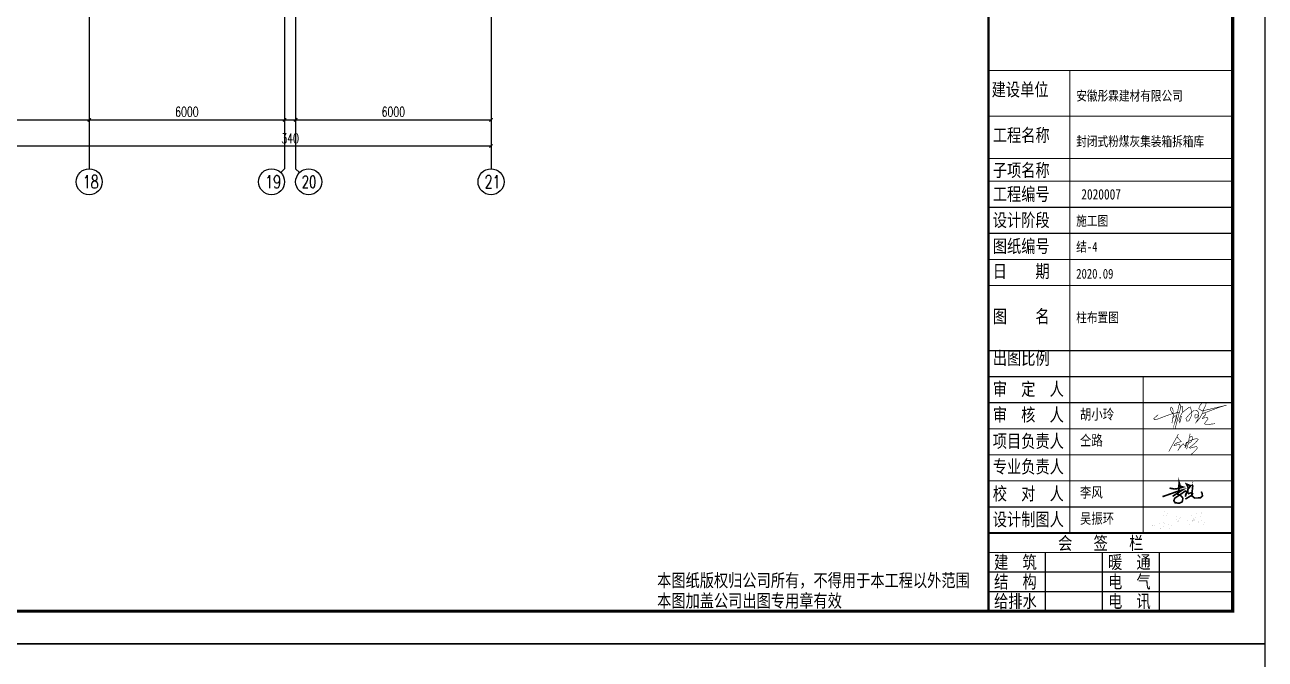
# Model space of a CAD drawing. Extents: x -73672 to 366960, y -527333 to 140666.
# Drawn here: x 288286 to 326379, y -102793 to -83314 of the extents above; entities that cross this region are included whole.
import ezdxf
from ezdxf.enums import TextEntityAlignment as Align

# ---------------------------------------------------------------- set-up
doc = ezdxf.new("R2010")
doc.units = 0
doc.header["$LTSCALE"] = 1000
doc.header["$MEASUREMENT"] = 0
for name, color, linetype in [('AXIS', 3, 'Continuous'), ('AXIS_TEXT', 7, 'Continuous'), ('PUB_TITLE', 4, 'Continuous'), ('图签', 120, 'Continuous')]:
    doc.layers.add(name, color=color, linetype=linetype)
doc.styles.add('_TCH_AXIS', font='COMPLEX', dxfattribs={"bigfont": 'GBCBIG'})
doc.styles.add('_TCH_DIM_T3', font='SIMPLEX', dxfattribs={"width": 0.705882, "bigfont": 'GBCBIG'})
doc.styles.add('COMPLEX', font='COMPLEX', dxfattribs={"bigfont": 'Tssdchn.shx'})
doc.styles.get("Standard").update_dxf_attribs({"font": 'gbenor.shx', "bigfont": 'gbcbig.shx'})
doc.styles.add('图签', font='', dxfattribs={"width": 0.8})
doc.styles.get('图签').set_extended_font_data('SimSun')
doc.dimstyles.new('_TCH_ARCH-100', dxfattribs={"dimtxt": 297.5, "dimasz": 100, "dimexe": 250, "dimexo": 300, "dimgap": 100, "dimtad": 1, "dimdec": 0, "dimzin": 0, "dimdsep": 46, "dimtxsty": '_TCH_DIM_T3', "dimblk": 'ARCHTICK', "dimcen": 0.09, "dimclrt": 7, "dimazin": 2, "dimtfac": 1, "dimtdec": 0, "dimtix": 1, "dimtmove": 2, "dimatfit": 3, "dimfxl": 0, "dimtolj": 1, "dimtzin": 0, "dimarcsym": 0})

# ---------------------------------------------------------------- blocks, each defined once
blk = doc.blocks.new('0#竖图签')
at = {"layer": '图签'}
blk.add_line((-7500, 0), (0, 0), dxfattribs=at)
blk.add_lwpolyline([(-7500, 82100, 70, 70, 0), (-7500, 0, 40, 40, 0), (0, 0, 40, 40, 0), (0, 82100, 40, 40, 0), (-7500, 82100, 40, 40, 0), (-7500, 75299, 40, 40, 0)], format="xyseb", dxfattribs=at)
for points, const_width in [([(-7500, 16600), (0, 16600)], 35), ([(-5000, 16600), (-5000, 2400)], 35), ([(-7500, 15200), (0, 15200)], 35), ([(-7500, 13896), (0, 13896)], 35), ([(-7500, 13200), (0, 13200)], 35), ([(-7500, 12400), (0, 12400)], 35), ([(-7500, 11600), (0, 11600)], 35), ([(-7500, 10800), (0, 10800)], 35), ([(-7500, 10000), (0, 10000)], 35), ([(-7500, 8000), (0, 8000)], 35), ([(-7500, 7200), (0, 7200)], 35), ([(-2750, 7200), (-2750, 2400)], 35), ([(-7500, 6400), (0, 6400)], 35), ([(-7500, 5600), (0, 5600)], 35), ([(-7500, 4800), (0, 4800)], 35), ([(-7500, 4000), (0, 4000)], 35), ([(-7500, 3200), (0, 3200)], 35), ([(-7500, 2400), (0, 2400)], 70), ([(-7500, 2400), (0, 2400)], 35), ([(-7500, 1800), (0, 1800)], 35), ([(-5750, 0), (-5750, 1800)], 35), ([(-4000, 1800), (-4000, 0)], 35), ([(-2250, 1800), (-2250, 0)], 35), ([(-7500, 1200), (0, 1200)], 35), ([(-7500, 600), (0, 600)], 35), ([(-7500, 0), (0, 0)], 35)]:
    blk.add_lwpolyline(points, dxfattribs=dict(at, const_width=const_width))
at = {"layer": '图签', "style": '图签', "width": 0.8}
for s, p in [('建设单位', (-7400, 15815)), ('工程名称', (-7365, 14415)), ('子项名称', (-7365, 13339)), ('工程编号', (-7365, 12607)), ('设计阶段', (-7365, 11807)), ('图纸编号', (-7365, 11007)), ('日    期', (-7365, 10237)), ('图    名', (-7365, 8852)), ('出图比例', (-7365, 7567)), ('审  定  人', (-7365, 6621)), ('审  核  人', (-7365, 5831)), ('项目负责人', (-7365, 5021)), ('专业负责人', (-7365, 4237)), ('校  对  人', (-7365, 3409)), ('设计制图人', (-7365, 2618)), ('会   签   栏', (-5360, 1889)), ('建  筑', (-7325, 1305)), ('暖  通', (-3825, 1305)), ('本图纸版权归公司所有，不得用于本工程以外范围', (-17674, 746)), ('结  构', (-7325, 705)), ('电  气', (-3825, 705)), ('本图加盖公司出图专用章有效', (-17674, 121)), ('给排水', (-7325, 105)), ('电  讯', (-3825, 105))]:
    blk.add_text(s, height=400, dxfattribs=at).set_placement(p)
blk = doc.blocks.new('ss')
at = {"const_width": 50}
for points in [[(166226, 41891), (166384, 41863), (166507, 41882), (166645, 41924), (166554, 41952), (166519, 42072), (166510, 41804), (166627, 41836), (166319, 41638)], [(166710, 41553), (166917, 41677), (166936, 41724), (166905, 41755), (166808, 41723), (166783, 41766), (166788, 41821), (166796, 41913), (166746, 42016), (166863, 41969), (166825, 41896), (166913, 42011), (166940, 41960), (166932, 41880), (166904, 41661), (166996, 41587), (167178, 41589), (167237, 41654), (167229, 41724), (167197, 41786)], [(166010, 41628), (166510, 41804)], [(166442, 41717), (166563, 41671), (166637, 41583), (166618, 41473), (166524, 41427), (166400, 41441), (166357, 41503), (166387, 41581), (166537, 41681), (166706, 41801), (166757, 41776), (166711, 41627)]]:
    blk.add_lwpolyline(points, dxfattribs=at)
blk = doc.blocks.new('fg')
at = {"const_width": 32}
for points in [[(1880866, 74069), (1880866, 74069), (1881403, 75047), (1881317, 74891), (1881563, 74625), (1881334, 74560), (1881165, 74455), (1881163, 74396), (1881237, 74423), (1881399, 74455), (1881470, 74469), (1881502, 74392), (1881470, 74278), (1881365, 74116)], [(1881924, 74383), (1881953, 74551), (1881891, 74587), (1882016, 74660), (1882204, 74743), (1882390, 74787), (1882484, 74774), (1882511, 74736), (1882472, 74696), (1882339, 74546), (1882013, 74282), (1882078, 74256), (1882135, 74292), (1882416, 74348), (1882456, 74298), (1882437, 74211), (1882133, 73920)], [(1882056, 75064), (1882013, 74848), (1882106, 74908), (1882205, 74878), (1882212, 74829), (1882191, 74784), (1882168, 74727), (1882111, 74612), (1881983, 74531), (1881938, 74560), (1881986, 74697), (1882007, 74832)], [(1881470, 74278), (1881664, 74508), (1881768, 74388), (1881844, 74576), (1881881, 74555), (1881763, 74268)], [(1881763, 74268), (1881845, 74390), (1881924, 74383), (1881858, 74202)]]:
    blk.add_lwpolyline(points, dxfattribs=at)
blk = doc.blocks.new('whj')
at = {"const_width": 20}
for points in [[(1881310, 67330), (1881376, 67426), (1881425, 67423), (1881421, 67352), (1881370, 67159), (1881431, 67334), (1881450, 67459), (1881469, 67542), (1881317, 67484), (1881327, 67585), (1881307, 67681), (1881255, 67727), (1881231, 67674), (1881231, 67631), (1881317, 67484), (1881431, 67528), (1881481, 67566), (1881510, 67746), (1881537, 67819), (1881549, 67840), (1881572, 67775), (1881569, 67664), (1881541, 67536), (1881465, 67526), (1881532, 67535), (1881387, 66963)], [(1881607, 67421), (1881581, 67287), (1881552, 67196), (1881521, 67272), (1881588, 67451), (1881644, 67544), (1881864, 67713), (1881912, 67725), (1881939, 67634), (1881953, 67498), (1881939, 67402), (1881862, 67255), (1881792, 67241), (1881763, 67340), (1881879, 67477), (1882032, 67607), (1882133, 67609), (1882180, 67559), (1882195, 67430), (1882136, 67471), (1882079, 67472), (1882068, 67434), (1882065, 67377), (1882081, 67350), (1882104, 67348), (1882156, 67377), (1882176, 67410), (1882191, 67433), (1882189, 67394), (1882189, 67341), (1882108, 67204), (1882218, 67322), (1882301, 67471), (1882323, 67510), (1882416, 67519), (1882428, 67455), (1882353, 67386), (1882324, 67331), (1882420, 67369), (1882497, 67363), (1882514, 67315), (1882457, 67244), (1882394, 67160), (1882418, 67143), (1882477, 67125), (1882750, 67157)], [(1881644, 67544), (1881637, 67685), (1881643, 67753), (1881585, 67719)], [(1883112, 67780), (1882344, 67598), (1882436, 67780), (1882454, 67882), (1882400, 67891), (1882304, 67852), (1882227, 67762), (1882199, 67663), (1882257, 67624), (1882344, 67598), (1882344, 67546), (1882312, 67491)], [(1883155, 67792), (1882892, 67715), (1882370, 67515)], [(1880812, 67463), (1880662, 67330), (1880694, 67289), (1880758, 67300), (1881126, 67440), (1881298, 67500), (1881335, 67468), (1881283, 67176)]]:
    blk.add_lwpolyline(points, dxfattribs=at)
blk = doc.blocks.new('吴')
at = {"const_width": 0.72}
blk.add_lwpolyline([(136170, -263342), (136263, -263429), (136284, -263544), (136286, -263667), (136187, -263742), (135977, -263847), (135838, -263915), (135791, -263953), (135986, -263886), (136328, -263762), (136396, -263696), (136397, -263633), (136286, -263667), (136286, -263667), (136324, -263556), (136405, -263497), (136452, -263411), (136454, -263344), (136405, -263307), (136319, -263353), (136263, -263429), (136285, -263581), (136286, -263667), (136397, -263633), (136396, -263696), (136430, -263665), (136520, -263681), (136420, -263727), (136328, -263762), (136349, -263773), (136155, -264056), (136446, -263829), (136527, -264050), (136620, -263825), (136696, -263590), (136788, -263572), (136746, -263517), (136788, -263572), (136780, -263648), (136743, -263749), (136739, -263792), (136770, -263799), (136806, -263738), (136805, -263660), (136790, -263639), (136788, -263572), (136848, -263514), (136868, -263510), (136882, -263592), (136867, -263712), (136850, -263780), (136867, -263712), (136882, -263592), (136894, -263561), (136910, -263486), (136911, -263409), (136944, -263370), (136976, -263367), (136951, -263455), (136950, -263477), (136970, -263500), (136943, -263552), (136931, -263591), (136883, -263600), (136931, -263591), (136969, -263606), (136999, -263576), (136969, -263606), (136958, -263643), (137075, -263609), (136958, -263643), (136925, -263685), (136921, -263711), (136925, -263746), (136927, -263825), (136959, -263848), (137015, -263812), (137062, -263754), (137076, -263722), (136923, -263729), (137076, -263722), (137184, -263726), (137199, -263641), (137220, -263583), (137297, -263538), (137398, -263545), (137448, -263609), (137361, -263639), (137301, -263684), (137240, -263758), (137253, -263865), (137322, -263844), (137377, -263746), (137436, -263688), (137448, -263609), (137451, -263678), (137481, -263688), (137454, -263918), (137481, -263688), (137515, -263616), (137525, -263501), (137589, -263328), (137650, -263256), (137714, -263250), (137750, -263341), (137727, -263452), (137690, -263549), (137645, -263550), (137619, -263596), (137609, -263708), (137617, -263913), (137613, -263810), (137653, -263734), (137686, -263620), (137690, -263549), (137731, -263675), (137775, -263801), (137827, -263926), (137811, -263888), (137848, -263791), (137894, -263665), (137937, -263613), (137989, -263608), (138059, -263642), (138114, -263696), (138150, -263745), (138057, -263739)], dxfattribs=at)
blk = doc.blocks.new('_AXISO')
blk.add_circle((0, 0), 0.5)
at = {"layer": 'AXIS_TEXT', "style": 'COMPLEX'}
blk.add_attdef('A', text='', height=0.56, dxfattribs=at).set_placement((-0.25, -0.28), (0.25, -0.28), align=Align.FIT)
blk = doc.blocks.new('_ArchTick')
at = {"color": 0, "linetype": 'ByBlock', "const_width": 0.4}
blk.add_lwpolyline([(-0.5, -0.5), (0.5, 0.5)], dxfattribs=at)
blk = doc.blocks.new('*D8301')
at = {"layer": 'AXIS', "color": 0, "lineweight": -2}
for p, q in [((188264, -84034), (188264, -87284)), ((302604, -84034), (302604, -87284)), ((188264, -87034), (302604, -87034))]:
    blk.add_line(p, q, dxfattribs=at)
at = {"layer": 'Defpoints', "color": 0}
for p in [(188264, -83734), (302604, -83734), (302604, -87034)]:
    blk.add_point(p, dxfattribs=at)
at = {"layer": 'AXIS', "color": 0, "linetype": 'ByBlock', "lineweight": -2, "xscale": 100, "yscale": 100, "zscale": 100, "rotation": 180}
blk.add_blockref('_ArchTick', (188264, -87034), dxfattribs=at)
at = {"layer": 'AXIS', "color": 0, "linetype": 'ByBlock', "lineweight": -2, "xscale": 100, "yscale": 100, "zscale": 100}
blk.add_blockref('_ArchTick', (302604, -87034), dxfattribs=at)
at = {"layer": 'AXIS', "color": 7, "insert": (245434, -86785), "char_height": 297.5, "attachment_point": 5, "style": '_TCH_DIM_T3'}
blk.add_mtext('\\A1;114340', dxfattribs=at)
blk = doc.blocks.new('*D8318')
at = {"layer": 'AXIS', "color": 0, "lineweight": -2}
for p, q in [((284264, -84034), (284264, -86484)), ((290264, -84034), (290264, -86484)), ((284264, -86234), (290264, -86234))]:
    blk.add_line(p, q, dxfattribs=at)
at = {"layer": 'Defpoints', "color": 0}
for p in [(284264, -83734), (290264, -83734), (290264, -86234)]:
    blk.add_point(p, dxfattribs=at)
at = {"layer": 'AXIS', "color": 0, "linetype": 'ByBlock', "lineweight": -2, "xscale": 100, "yscale": 100, "zscale": 100, "rotation": 180}
blk.add_blockref('_ArchTick', (284264, -86234), dxfattribs=at)
at = {"layer": 'AXIS', "color": 0, "linetype": 'ByBlock', "lineweight": -2, "xscale": 100, "yscale": 100, "zscale": 100}
blk.add_blockref('_ArchTick', (290264, -86234), dxfattribs=at)
at = {"layer": 'AXIS', "color": 7, "insert": (287264, -85985), "char_height": 297.5, "attachment_point": 5, "style": '_TCH_DIM_T3'}
blk.add_mtext('\\A1;6000', dxfattribs=at)
blk = doc.blocks.new('*D8319')
at = {"layer": 'AXIS', "color": 0, "lineweight": -2}
for p, q in [((290264, -84034), (290264, -86484)), ((296264, -84034), (296264, -86484)), ((290264, -86234), (296264, -86234))]:
    blk.add_line(p, q, dxfattribs=at)
at = {"layer": 'Defpoints', "color": 0}
for p in [(290264, -83734), (296264, -83734), (296264, -86234)]:
    blk.add_point(p, dxfattribs=at)
at = {"layer": 'AXIS', "color": 0, "linetype": 'ByBlock', "lineweight": -2, "xscale": 100, "yscale": 100, "zscale": 100, "rotation": 180}
blk.add_blockref('_ArchTick', (290264, -86234), dxfattribs=at)
at = {"layer": 'AXIS', "color": 0, "linetype": 'ByBlock', "lineweight": -2, "xscale": 100, "yscale": 100, "zscale": 100}
blk.add_blockref('_ArchTick', (296264, -86234), dxfattribs=at)
at = {"layer": 'AXIS', "color": 7, "insert": (293264, -85985), "char_height": 297.5, "attachment_point": 5, "style": '_TCH_DIM_T3'}
blk.add_mtext('\\A1;6000', dxfattribs=at)
blk = doc.blocks.new('*D8320')
at = {"layer": 'AXIS', "color": 0, "lineweight": -2}
for p, q in [((296264, -84034), (296264, -86484)), ((296604, -84034), (296604, -86484)), ((296264, -86234), (296604, -86234))]:
    blk.add_line(p, q, dxfattribs=at)
at = {"layer": 'Defpoints', "color": 0}
for p in [(296264, -83734), (296604, -83734), (296604, -86234)]:
    blk.add_point(p, dxfattribs=at)
at = {"layer": 'AXIS', "color": 0, "linetype": 'ByBlock', "lineweight": -2, "xscale": 100, "yscale": 100, "zscale": 100, "rotation": 180}
blk.add_blockref('_ArchTick', (296264, -86234), dxfattribs=at)
at = {"layer": 'AXIS', "color": 0, "linetype": 'ByBlock', "lineweight": -2, "xscale": 100, "yscale": 100, "zscale": 100}
blk.add_blockref('_ArchTick', (296604, -86234), dxfattribs=at)
at = {"layer": 'AXIS', "color": 7, "insert": (296434, -86801), "char_height": 297.5, "attachment_point": 5, "style": '_TCH_DIM_T3'}
blk.add_mtext('\\A1;340', dxfattribs=at)
blk = doc.blocks.new('*D8321')
at = {"layer": 'AXIS', "color": 0, "lineweight": -2}
for p, q in [((296604, -84034), (296604, -86484)), ((302604, -84034), (302604, -86484)), ((296604, -86234), (302604, -86234))]:
    blk.add_line(p, q, dxfattribs=at)
at = {"layer": 'Defpoints', "color": 0}
for p in [(296604, -83734), (302604, -83734), (302604, -86234)]:
    blk.add_point(p, dxfattribs=at)
at = {"layer": 'AXIS', "color": 0, "linetype": 'ByBlock', "lineweight": -2, "xscale": 100, "yscale": 100, "zscale": 100, "rotation": 180}
blk.add_blockref('_ArchTick', (296604, -86234), dxfattribs=at)
at = {"layer": 'AXIS', "color": 0, "linetype": 'ByBlock', "lineweight": -2, "xscale": 100, "yscale": 100, "zscale": 100}
blk.add_blockref('_ArchTick', (302604, -86234), dxfattribs=at)
at = {"layer": 'AXIS', "color": 7, "insert": (299604, -85985), "char_height": 297.5, "attachment_point": 5, "style": '_TCH_DIM_T3'}
blk.add_mtext('\\A1;6000', dxfattribs=at)

msp = doc.modelspace()

# ---------------------------------------------------------------- linework, layer by layer
at = {"color": 1}
for p, q in [((290264.15, -24236.64), (290264.15, -84710.49)), ((296264.15, -24236.64), (296264.15, -84710.49)), ((296604.15, -24236.64), (296604.15, -84710.49)), ((302604.15, -24236.64), (302604.15, -84710.49))]:
    msp.add_line(p, q, dxfattribs=at)
at = {"layer": 'AXIS'}
for p, q in [((290264.15, -83733.64), (290264.15, -87733.64)), ((296264.15, -83733.64), (296264.15, -87733.64)), ((296604.15, -83733.64), (296604.15, -87733.64)), ((302604.15, -83733.64), (302604.15, -87733.64)), ((296264.15, -87733.64), (296146.99, -87850.79)), ((296604.15, -87733.64), (296721.31, -87850.79))]:
    msp.add_line(p, q, dxfattribs=at)
at = {"layer": 'PUB_TITLE'}
for points in [[(177678.75, -102317.87), (326378.75, -102317.87), (326378.75, -18217.87), (177678.75, -18217.87)], [(177678.75, -186417.87), (326378.75, -186417.87), (326378.75, -102317.87), (177678.75, -102317.87)]]:
    msp.add_lwpolyline(points, close=True, dxfattribs=at)
at = {"layer": 'PUB_TITLE', "const_width": 100}
msp.add_lwpolyline([(180178.75, -101317.87), (325378.75, -101317.87), (325378.75, -19217.87), (180178.75, -19217.87)], close=True, dxfattribs=at)

# ---------------------------------------------------------------- block references
for name, p in [('0#竖图签', (325378.75, -101317.87)), ('ss', (157214.75, -139431.13))]:
    msp.add_blockref(name, p)
for name, p, xscale, yscale, zscale in [('whj', (-1369640.58, -156003.11), 0.9, 0.9, 0.9), ('fg', (-711058.27, -137155.17), 0.55, 0.55, 0.55), ('吴', (214235, 112442.83), 0.8, 0.8, 0.8)]:
    msp.add_blockref(name, p, dxfattribs=dict(xscale=xscale, yscale=yscale, zscale=zscale))
at = {"layer": 'AXIS'}
ref = msp.add_blockref('_AXISO', (290264.15, -88133.64), dxfattribs=dict(at, xscale=800, yscale=800, zscale=800))
ref.add_attrib('A', '18', (290068.7, -88334.14), dxfattribs={"color": 7, "height": 401.002, "style": '_TCH_AXIS', "width": 0.705882})
ref = msp.add_blockref('_AXISO', (295864.15, -88133.64), dxfattribs=dict(at, xscale=800, yscale=800, zscale=800))
ref.add_attrib('A', '19', (295668.7, -88334.14), dxfattribs={"color": 7, "height": 401.002, "style": '_TCH_AXIS', "width": 0.705882})
ref = msp.add_blockref('_AXISO', (297004.15, -88133.64), dxfattribs=dict(at, xscale=800, yscale=800, zscale=800))
ref.add_attrib('A', '20', (296793.43, -88318.02), dxfattribs={"color": 7, "height": 368.763, "style": '_TCH_AXIS', "width": 0.705882})
ref = msp.add_blockref('_AXISO', (302604.15, -88133.64), dxfattribs=dict(at, xscale=800, yscale=800, zscale=800))
ref.add_attrib('A', '21', (302408.7, -88334.14), dxfattribs={"color": 7, "height": 401.002, "style": '_TCH_AXIS', "width": 0.705882})

# ---------------------------------------------------------------- texts
at = {"char_height": 300, "width": 7365.582, "attachment_point": 7}
for s, insert in [('{\\fNSimSun|b0|i0|c134|p49;\\W0.8;\\C7;安徽彤霖建材有限公司}', (320575.4, -85676.3)), ('{\\W0.8;\\fNSimSun|b0|i0|c134|p49;\\C7;\\P\\C256;封闭式粉煤灰集装箱拆箱库}', (320575.4, -87076.3)), ('{\\fNSimSun|b0|i0|c134|p49;\\W0.8;\\C7;\\P\\C256;施工图}', (320575.4, -89514.17)), ('{\\W0.8;\\fNSimSun|b0|i0|c134|p49;\\C7;\\P\\C256;结-4}', (320575.4, -90312.71)), ('{\\fNSimSun|b0|i0|c134|p49;\\W0.8;\\C7;\\P\\C256;2020.09}', (320575.4, -91112.71)), ('{\\W0.8;\\fNSimSun|b0|i0|c134|p49;柱布置图 }', (320575.4, -92485.68))]:
    msp.add_mtext(s, dxfattribs=dict(at, insert=insert))
at = {"layer": '图签', "style": '图签', "width": 0.8}
for s, p in [('2020007', (320730.26, -88677.72)), ('胡小玲', (320690.54, -95433.3)), ('仝路', (320690.54, -96233.3)), ('李风', (320690.54, -97833.3)), ('吴振环', (320690.54, -98633.3))]:
    msp.add_text(s, height=320, dxfattribs=at).set_placement(p)

# ---------------------------------------------------------------- dimensions: what is measured, and where the dimension line sits
at = {"layer": 'AXIS'}
for p1, p2, distance, picture, middle in [((188264.15, -83733.64), (302604.15, -83733.64), -3300, '*D8301', (245434.15, -86784.89)), ((284264.15, -83733.64), (290264.15, -83733.64), -2500, '*D8318', (287264.15, -85984.89)), ((290264.15, -83733.64), (296264.15, -83733.64), -2500, '*D8319', (293264.15, -85984.89)), ((296604.15, -83733.64), (302604.15, -83733.64), -2500, '*D8321', (299604.15, -85984.89))]:
    dim = msp.add_aligned_dim(p1=p1, p2=p2, distance=distance, dimstyle='_TCH_ARCH-100', dxfattribs=at)
    dim.commit()
    dim.dimension.update_dxf_attribs({"geometry": picture, "text_midpoint": middle})
dim = msp.add_linear_dim(base=(296604.15, -86233.64), p1=(296264.15, -83733.64), p2=(296604.15, -83733.64), angle=0, dimstyle='_TCH_ARCH-100', dxfattribs=at)
dim.commit()
dim.dimension.update_dxf_attribs({"geometry": '*D8320', "text_midpoint": (296434.15, -86801.14), "dimtype": 161})

doc.saveas('drawing.dxf')
